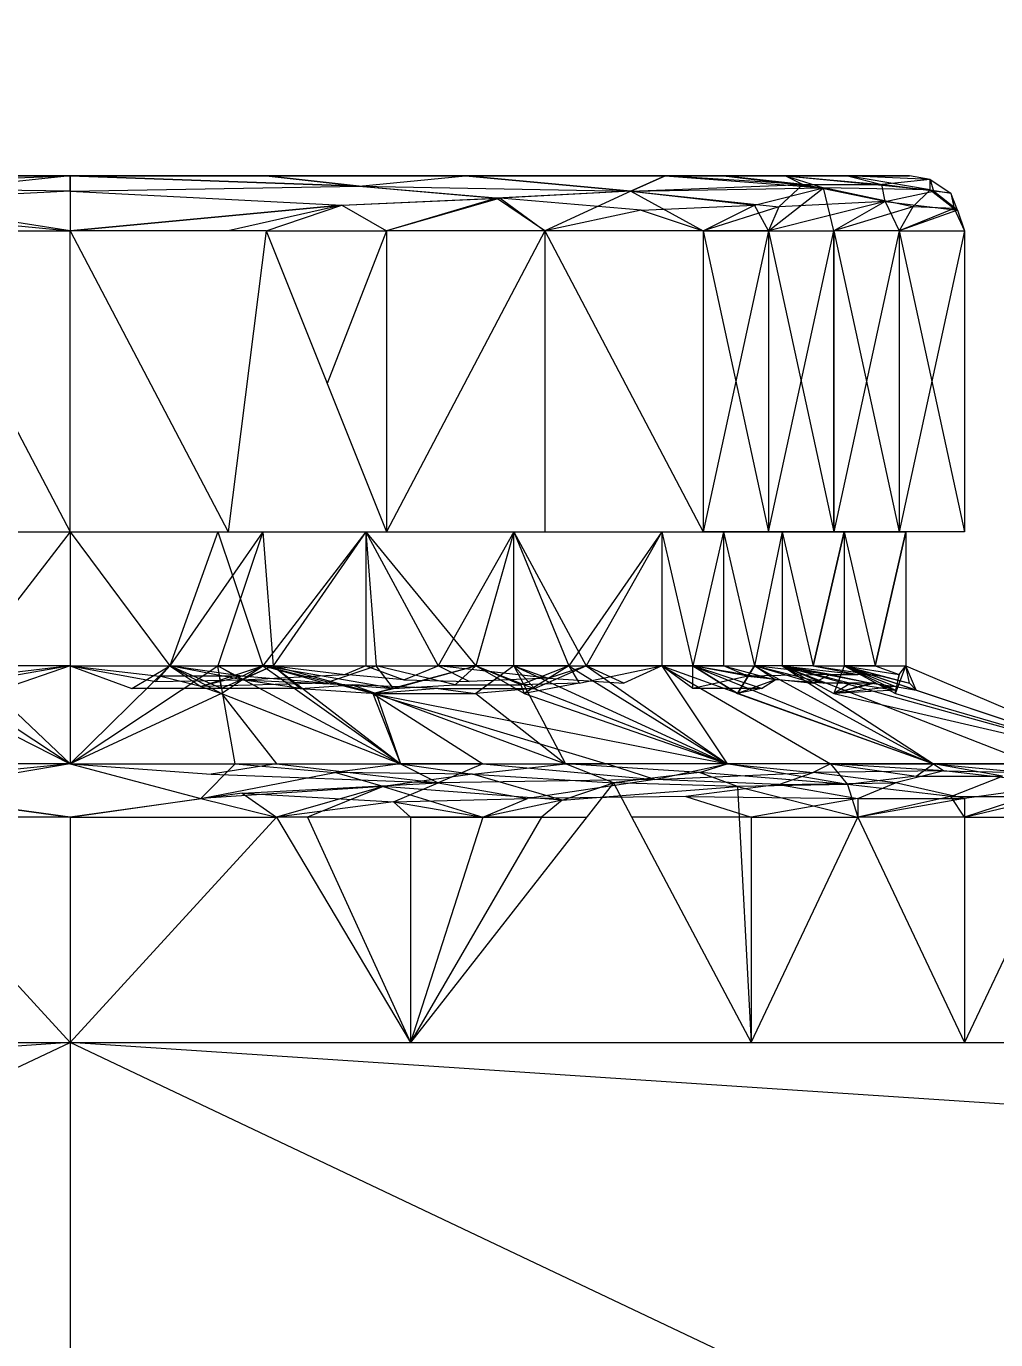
# Model space of a CAD drawing. Header units: inches. Extents: x 21753 to 28474, y -23238 to -20311.
# Drawn here: x 25503.502 to 25504.327, y -22400.384 to -22399.266 of the extents above; entities that cross this region are included whole.
import ezdxf

# ---------------------------------------------------------------- set-up
doc = ezdxf.new("R2010")
doc.units = ezdxf.units.IN
doc.header["$MEASUREMENT"] = 0
for name, color, linetype, lineweight in [('A-ANNO-DIMS', 211, 'Continuous', 9), ('A-ANNO-DIMS-192', 211, 'Continuous', 9), ('A-GENM', 13, 'Continuous', 9)]:
    doc.layers.add(name, color=color, linetype=linetype, lineweight=lineweight)
doc.styles.add('Arial_1', font='arial.ttf', dxfattribs={"height": 17.703593})
doc.dimstyles.new('Linear_-_3_32__Arial_3', dxfattribs={"dimscale": 12, "dimtxt": 18, "dimasz": 2, "dimexe": 1.5, "dimexo": 1, "dimgap": 1, "dimtad": 1, "dimrnd": 0.25, "dimzin": 1, "dimdsep": 46, "dimlunit": 4, "dimtxsty": 'Arial_1', "dimblk1": 'OBLIQUE', "dimblk2": 'OBLIQUE', "dimsah": 1, "dimcen": 0.09, "dimdle": 1.5, "dimazin": 0, "dimtfac": 1, "dimtdec": 4, "dimtix": 1, "dimtmove": 0, "dimatfit": 3, "dimfxl": 1, "dimtvp": 1, "dimtfill": 1, "dimfrac": 2, "dimtolj": 1, "dimtzin": 0, "dimarcsym": 2})

# ---------------------------------------------------------------- blocks, each defined once
blk = doc.blocks.new('Drinking_Founta_Floor Plan0')
at = {"layer": 'A-GENM'}
for p, q in [((7.2857, 30.9179), (8.0005, 30.9179)), ((7.3355, 30.9179), (8.0005, 30.9179)), ((8.0005, 30.9179), (7.3355, 30.9179)), ((8.0005, 30.9179), (7.3882, 30.9179)), ((8.0005, 30.9179), (7.3882, 30.9179)), ((7.4409, 30.9179), (8.0005, 30.9179)), ((8.0005, 30.9179), (7.4409, 30.9179)), ((7.4937, 30.9179), (8.0005, 30.9179)), ((7.4937, 30.9179), (8.0005, 30.9179)), ((7.6636, 30.9179), (8.0005, 30.9179)), ((8.0005, 30.9179), (7.6636, 30.9179)), ((7.7544, 30.9091), (8.0005, 30.9179)), ((8.0005, 30.9179), (7.7691, 30.893)), ((7.8306, 30.9179), (8.0005, 30.9179)), ((8.0005, 30.9179), (7.8306, 30.9179)), ((7.8306, 30.9179), (8.0005, 30.9179)), ((7.8306, 30.9179), (8.0005, 30.9179)), ((8.0005, 30.9179), (8.1675, 30.9179)), ((8.1675, 30.9179), (8.0005, 30.9179)), ((8.0005, 30.9179), (8.0005, 30.9047)), ((8.0005, 30.9179), (8.2466, 30.9091)), ((8.0005, 30.9047), (8.0005, 30.9179)), ((8.6099, 30.9179), (8.0005, 30.9179)), ((8.1675, 30.9179), (8.0005, 30.9179)), ((8.2466, 30.9091), (8.0005, 30.9179)), ((8.3374, 30.9179), (8.0005, 30.9179)), ((8.5073, 30.9179), (8.0005, 30.9179)), ((8.1675, 30.9179), (8.0005, 30.9179)), ((8.5571, 30.9179), (8.0005, 30.9179)), ((8.6099, 30.9179), (8.0005, 30.9179)), ((8.6626, 30.9179), (8.0005, 30.9179)), ((8.0005, 30.9179), (8.5073, 30.9179)), ((8.0005, 30.9179), (8.5571, 30.9179)), ((8.0005, 30.9179), (8.7153, 30.9179)), ((8.0005, 30.9179), (8.3374, 30.9179)), ((8.0005, 30.9179), (8.6626, 30.9179)), ((8.1675, 30.9179), (8.3374, 30.9179)), ((8.1675, 30.9179), (8.3374, 30.9179)), ((8.1675, 30.9179), (8.2466, 30.9091)), ((8.2466, 30.9091), (8.1675, 30.9179)), ((8.2466, 30.9091), (8.3374, 30.9179)), ((8.2466, 30.9091), (8.3374, 30.9179)), ((8.3374, 30.9179), (8.5073, 30.9179)), ((8.5073, 30.9179), (8.3374, 30.9179)), ((8.3374, 30.9179), (8.478, 30.9047)), ((8.478, 30.9047), (8.3374, 30.9179)), ((8.5073, 30.9179), (8.478, 30.9047)), ((8.478, 30.9047), (8.5073, 30.9179)), ((8.5073, 30.9179), (8.5571, 30.9179)), ((8.5073, 30.9179), (8.5571, 30.9179)), ((8.5073, 30.9179), (8.6421, 30.9076)), ((8.6245, 30.9105), (8.5073, 30.9179)), ((8.6099, 30.9179), (8.5571, 30.9179)), ((8.6099, 30.9179), (8.5571, 30.9179)), ((8.5571, 30.9179), (8.6421, 30.9076)), ((8.6245, 30.9105), (8.5571, 30.9179)), ((8.6099, 30.9179), (8.6626, 30.9179)), ((8.6099, 30.9179), (8.6626, 30.9179)), ((8.6099, 30.9179), (8.7329, 30.9061)), ((8.6099, 30.9179), (8.6421, 30.9076)), ((8.6099, 30.9179), (8.6245, 30.9105)), ((8.6099, 30.9179), (8.6919, 30.9105)), ((8.7329, 30.9149), (8.6626, 30.9179)), ((8.7153, 30.9179), (8.6626, 30.9179)), ((8.6626, 30.9179), (8.7153, 30.9179)), ((8.7329, 30.9061), (8.6626, 30.9179)), ((8.7329, 30.9149), (8.6626, 30.9179)), ((8.6626, 30.9179), (8.6919, 30.9105)), ((8.7329, 30.9149), (8.6919, 30.9105)), ((8.7329, 30.9149), (8.7153, 30.9179)), ((8.7329, 30.9149), (8.7505, 30.9032)), ((8.7329, 30.9061), (8.7329, 30.9149)), ((8.7329, 30.9149), (8.7359, 30.9047)), ((8.0005, 30.9047), (7.7544, 30.9091)), ((8.0005, 30.871), (7.7544, 30.9091)), ((8.0005, 30.9047), (7.7691, 30.893)), ((8.0005, 30.9047), (8.2466, 30.9091)), ((8.0005, 30.9047), (8.2466, 30.9091)), ((8.0005, 30.9047), (8.232, 30.893)), ((8.0005, 30.9047), (8.232, 30.893)), ((8.0005, 30.9047), (8.0005, 30.871)), ((8.0005, 30.9047), (8.0005, 30.871)), ((8.2466, 30.9091), (8.3638, 30.8988)), ((8.2466, 30.9091), (8.3667, 30.8988)), ((8.2466, 30.9091), (8.478, 30.9047)), ((8.2466, 30.9091), (8.478, 30.9047)), ((8.478, 30.9047), (8.3638, 30.8988)), ((8.478, 30.9047), (8.3667, 30.8988)), ((8.478, 30.9047), (8.4048, 30.871)), ((8.478, 30.9047), (8.6245, 30.9105)), ((8.478, 30.9047), (8.6421, 30.9076)), ((8.478, 30.9047), (8.5835, 30.893)), ((8.478, 30.9047), (8.604, 30.8915)), ((8.478, 30.9047), (8.5396, 30.871)), ((8.5835, 30.893), (8.6421, 30.9076)), ((8.5952, 30.871), (8.6421, 30.9076)), ((8.604, 30.8915), (8.6245, 30.9105)), ((8.6948, 30.8959), (8.6245, 30.9105)), ((8.6245, 30.9105), (8.6919, 30.9105)), ((8.7329, 30.9061), (8.6421, 30.9076)), ((8.7183, 30.8915), (8.6421, 30.9076)), ((8.6509, 30.871), (8.6421, 30.9076)), ((8.6948, 30.8959), (8.6919, 30.9105)), ((8.7359, 30.9047), (8.6919, 30.9105)), ((8.6948, 30.8959), (8.7359, 30.9047)), ((8.7329, 30.9061), (8.7183, 30.8915)), ((8.7329, 30.9061), (8.7505, 30.9032)), ((8.7329, 30.9061), (8.7534, 30.89)), ((8.7564, 30.8886), (8.7359, 30.9047)), ((8.7505, 30.9032), (8.7359, 30.9047)), ((8.7564, 30.8886), (8.7505, 30.9032)), ((8.7505, 30.9032), (8.7534, 30.89)), ((7.7691, 30.893), (8.0005, 30.871)), ((8.0005, 30.871), (8.232, 30.893)), ((8.232, 30.893), (8.0005, 30.871)), ((8.232, 30.893), (8.1353, 30.871)), ((8.1675, 30.871), (8.232, 30.893)), ((8.1675, 30.871), (8.232, 30.893)), ((8.232, 30.893), (8.3667, 30.8988)), ((8.232, 30.893), (8.3638, 30.8988)), ((8.232, 30.893), (8.27, 30.871)), ((8.232, 30.893), (8.27, 30.871)), ((8.3638, 30.8988), (8.27, 30.871)), ((8.3667, 30.8988), (8.27, 30.871)), ((8.4048, 30.871), (8.3638, 30.8988)), ((8.4868, 30.8886), (8.3667, 30.8988)), ((8.3667, 30.8988), (8.4048, 30.871)), ((8.4868, 30.8886), (8.5835, 30.893)), ((8.5396, 30.871), (8.5835, 30.893)), ((8.604, 30.8915), (8.5396, 30.871)), ((8.5952, 30.871), (8.5835, 30.893)), ((8.6948, 30.8959), (8.5952, 30.871)), ((8.604, 30.8915), (8.5952, 30.871)), ((8.6948, 30.8959), (8.604, 30.8915)), ((8.6948, 30.8959), (8.6509, 30.871)), ((8.7183, 30.8915), (8.6509, 30.871)), ((8.6948, 30.8959), (8.7564, 30.8886)), ((8.6948, 30.8959), (8.7066, 30.871)), ((8.7183, 30.8915), (8.7066, 30.871)), ((8.7534, 30.89), (8.7183, 30.8915)), ((8.4868, 30.8886), (8.4048, 30.871)), ((8.4868, 30.8886), (8.5396, 30.871)), ((8.7534, 30.89), (8.7066, 30.871)), ((8.7564, 30.8886), (8.7066, 30.871)), ((8.7564, 30.8886), (8.7534, 30.89)), ((8.7534, 30.89), (8.7622, 30.871)), ((8.7564, 30.8886), (8.7622, 30.871)), ((7.8657, 30.871), (8.0005, 30.6146)), ((7.8657, 30.871), (8.0005, 30.871)), ((8.1675, 30.871), (8.0005, 30.871)), ((8.0005, 30.6146), (8.0005, 30.871)), ((8.0005, 30.871), (8.1353, 30.6146)), ((8.1675, 30.871), (8.1353, 30.6146)), ((8.1675, 30.871), (8.27, 30.871)), ((8.1675, 30.871), (8.27, 30.871)), ((8.1675, 30.871), (8.27, 30.6146)), ((8.27, 30.871), (8.2195, 30.741)), ((8.4048, 30.871), (8.27, 30.871)), ((8.4048, 30.871), (8.27, 30.6146)), ((8.27, 30.871), (8.27, 30.6146)), ((8.5396, 30.871), (8.4048, 30.871)), ((8.4048, 30.871), (8.4048, 30.6146)), ((8.4048, 30.871), (8.5396, 30.6146)), ((8.5396, 30.871), (8.5952, 30.871)), ((8.5396, 30.871), (8.5396, 30.6146)), ((8.5952, 30.871), (8.5396, 30.871)), ((8.5952, 30.871), (8.5396, 30.6146)), ((8.5396, 30.871), (8.5952, 30.6146)), ((8.5952, 30.871), (8.5952, 30.6146)), ((8.5952, 30.871), (8.6509, 30.871)), ((8.5952, 30.871), (8.6509, 30.871)), ((8.5952, 30.871), (8.5952, 30.6146)), ((8.5952, 30.871), (8.6509, 30.6146)), ((8.5952, 30.6146), (8.6509, 30.871)), ((8.7066, 30.871), (8.6509, 30.871)), ((8.7066, 30.871), (8.6509, 30.871)), ((8.7066, 30.871), (8.6509, 30.6146)), ((8.6509, 30.871), (8.6509, 30.6146)), ((8.6509, 30.6146), (8.6509, 30.871)), ((8.6509, 30.871), (8.7066, 30.6146)), ((8.7066, 30.871), (8.7622, 30.871)), ((8.7066, 30.871), (8.7066, 30.6146)), ((8.7066, 30.871), (8.7622, 30.871)), ((8.7066, 30.871), (8.7622, 30.6146)), ((8.7066, 30.871), (8.7066, 30.6146)), ((8.7622, 30.871), (8.7066, 30.6146)), ((8.7622, 30.871), (8.7622, 30.6146)), ((7.8306, 30.6146), (8.0005, 30.6146)), ((8.0005, 30.6146), (7.9126, 30.5004)), ((8.0005, 30.6146), (7.9126, 30.5004)), ((8.0005, 30.6146), (8.1353, 30.6146)), ((8.0005, 30.6146), (8.0005, 30.5004)), ((8.0005, 30.6146), (8.0855, 30.5004)), ((8.0005, 30.6146), (8.0005, 30.5004)), ((8.0005, 30.6146), (8.0855, 30.5004)), ((8.1265, 30.6146), (8.0855, 30.5004)), ((8.1646, 30.6146), (8.0855, 30.5004)), ((8.1265, 30.6146), (8.1646, 30.5004)), ((8.1646, 30.6146), (8.1265, 30.5004)), ((8.1353, 30.6146), (8.27, 30.6146)), ((8.1646, 30.6146), (8.1734, 30.5004)), ((8.2525, 30.6146), (8.1646, 30.5004)), ((8.2525, 30.6146), (8.1734, 30.5004)), ((8.2525, 30.6146), (8.2525, 30.5004)), ((8.2525, 30.6146), (8.314, 30.5004)), ((8.2525, 30.6146), (8.2612, 30.5004)), ((8.2525, 30.6146), (8.3462, 30.5004)), ((8.27, 30.6146), (8.4048, 30.6146)), ((8.3784, 30.6146), (8.314, 30.5004)), ((8.3784, 30.6146), (8.3462, 30.5004)), ((8.3784, 30.6146), (8.4253, 30.5004)), ((8.3784, 30.5004), (8.3784, 30.6146)), ((8.3784, 30.6146), (8.44, 30.5004)), ((8.4048, 30.6146), (8.5396, 30.6146)), ((8.5044, 30.6146), (8.4253, 30.5004)), ((8.5044, 30.6146), (8.44, 30.5004)), ((8.5044, 30.6146), (8.5571, 30.6146)), ((8.5044, 30.6146), (8.5308, 30.5004)), ((8.5044, 30.6146), (8.5044, 30.5004)), ((8.5044, 30.6146), (8.5044, 30.5004)), ((8.5044, 30.6146), (8.5308, 30.5004)), ((8.5571, 30.6146), (8.5308, 30.5004)), ((8.5571, 30.6146), (8.5308, 30.5004)), ((8.5952, 30.6146), (8.5396, 30.6146)), ((8.5952, 30.6146), (8.5396, 30.6146)), ((8.6509, 30.6146), (8.5396, 30.6146)), ((8.7622, 30.6146), (8.5396, 30.6146)), ((8.7622, 30.6146), (8.5396, 30.6146)), ((8.6509, 30.6146), (8.5396, 30.6146)), ((8.7066, 30.6146), (8.5396, 30.6146)), ((8.7066, 30.6146), (8.5396, 30.6146)), ((8.607, 30.6146), (8.5571, 30.6146)), ((8.5571, 30.6146), (8.607, 30.6146)), ((8.7622, 30.6146), (8.5571, 30.6146)), ((8.7622, 30.6146), (8.5571, 30.6146)), ((8.5571, 30.6146), (8.5571, 30.5004)), ((8.5571, 30.6146), (8.5835, 30.5004)), ((8.5571, 30.6146), (8.5571, 30.5004)), ((8.5571, 30.6146), (8.5835, 30.5004)), ((8.607, 30.6146), (8.5835, 30.5004)), ((8.607, 30.6146), (8.5835, 30.5004)), ((8.5952, 30.6146), (8.6509, 30.6146)), ((8.5952, 30.6146), (8.6509, 30.6146)), ((8.607, 30.6146), (8.6597, 30.6146)), ((8.607, 30.6146), (8.6597, 30.6146)), ((8.7622, 30.6146), (8.607, 30.6146)), ((8.7622, 30.6146), (8.607, 30.6146)), ((8.607, 30.6146), (8.6333, 30.5004)), ((8.607, 30.6146), (8.607, 30.5004)), ((8.607, 30.6146), (8.6333, 30.5004)), ((8.607, 30.6146), (8.607, 30.5004)), ((8.6597, 30.6146), (8.6333, 30.5004)), ((8.6333, 30.5004), (8.6597, 30.6146)), ((8.6509, 30.6146), (8.7066, 30.6146)), ((8.6509, 30.6146), (8.7066, 30.6146)), ((8.6597, 30.6146), (8.7124, 30.6146)), ((8.7124, 30.6146), (8.6597, 30.6146)), ((8.7622, 30.6146), (8.6597, 30.6146)), ((8.7622, 30.6146), (8.6597, 30.6146)), ((8.6597, 30.6146), (8.6597, 30.5004)), ((8.6597, 30.6146), (8.6861, 30.5004)), ((8.6597, 30.6146), (8.6861, 30.5004)), ((8.6597, 30.6146), (8.6597, 30.5004)), ((8.6861, 30.5004), (8.7124, 30.6146)), ((8.7124, 30.6146), (8.6861, 30.5004)), ((8.7622, 30.6146), (8.7066, 30.6146)), ((8.7622, 30.6146), (8.7066, 30.6146)), ((8.7124, 30.6146), (8.7124, 30.5004)), ((8.7622, 30.6146), (8.7124, 30.6146)), ((7.8745, 30.5004), (8.0005, 30.4169)), ((8.0005, 30.5004), (7.9126, 30.5004)), ((8.0005, 30.5004), (7.9126, 30.5004)), ((8.0005, 30.5004), (7.9126, 30.5004)), ((7.9126, 30.5004), (8.0005, 30.4169)), ((8.0005, 30.5004), (7.9126, 30.5004)), ((7.9126, 30.5004), (8.0005, 30.4169)), ((8.0005, 30.5004), (7.9243, 30.4916)), ((8.0005, 30.5004), (7.9243, 30.4872)), ((8.0005, 30.5004), (7.9448, 30.4813)), ((8.0005, 30.5004), (8.0737, 30.4872)), ((8.0005, 30.5004), (8.0532, 30.4813)), ((8.0005, 30.5004), (8.0855, 30.5004)), ((8.0005, 30.5004), (8.0767, 30.4916)), ((8.0005, 30.5004), (8.0855, 30.5004)), ((8.0005, 30.5004), (8.0855, 30.5004)), ((8.0005, 30.5004), (8.0005, 30.4169)), ((8.0005, 30.5004), (8.0855, 30.5004)), ((8.0005, 30.5004), (8.0005, 30.4169)), ((8.0855, 30.5004), (8.0005, 30.4169)), ((8.0005, 30.4169), (8.0855, 30.5004)), ((8.0005, 30.4169), (8.1265, 30.5004)), ((8.0532, 30.4813), (8.0855, 30.5004)), ((8.0737, 30.4872), (8.0855, 30.5004)), ((8.0855, 30.5004), (8.0767, 30.4916)), ((8.0855, 30.5004), (8.1118, 30.4828)), ((8.0855, 30.5004), (8.1294, 30.4769)), ((8.0855, 30.5004), (8.1265, 30.5004)), ((8.147, 30.4916), (8.0855, 30.5004)), ((8.0855, 30.5004), (8.1646, 30.5004)), ((8.1294, 30.4813), (8.0855, 30.5004)), ((8.147, 30.4887), (8.0855, 30.5004)), ((8.0855, 30.5004), (8.1265, 30.5004)), ((8.1118, 30.4828), (8.1646, 30.5004)), ((8.1734, 30.5004), (8.1265, 30.5004)), ((8.1734, 30.5004), (8.1265, 30.5004)), ((8.1294, 30.4813), (8.1265, 30.5004)), ((8.147, 30.4887), (8.1265, 30.5004)), ((8.1411, 30.4169), (8.1265, 30.5004)), ((8.1265, 30.5004), (8.2818, 30.4169)), ((8.1734, 30.5004), (8.1294, 30.4813)), ((8.1294, 30.4769), (8.1646, 30.5004)), ((8.1734, 30.5004), (8.147, 30.4887)), ((8.147, 30.4916), (8.1646, 30.5004)), ((8.2759, 30.4813), (8.1646, 30.5004)), ((8.2173, 30.4857), (8.1646, 30.5004)), ((8.2173, 30.4857), (8.1646, 30.5004)), ((8.2583, 30.4769), (8.1646, 30.5004)), ((8.1646, 30.5004), (8.2612, 30.5004)), ((8.1646, 30.5004), (8.2818, 30.4169)), ((8.1734, 30.5004), (8.2612, 30.4769)), ((8.1734, 30.5004), (8.2525, 30.5004)), ((8.1734, 30.5004), (8.1968, 30.4813)), ((8.1734, 30.5004), (8.2349, 30.4931)), ((8.1734, 30.5004), (8.2818, 30.4169)), ((8.2173, 30.4857), (8.2612, 30.5004)), ((8.2525, 30.5004), (8.2349, 30.4931)), ((8.2525, 30.5004), (8.2847, 30.4887)), ((8.2525, 30.5004), (8.314, 30.5004)), ((8.2583, 30.4769), (8.3462, 30.5004)), ((8.2759, 30.4813), (8.2612, 30.5004)), ((8.3286, 30.4843), (8.2612, 30.5004)), ((8.2612, 30.5004), (8.3462, 30.5004)), ((8.2759, 30.4813), (8.3462, 30.5004)), ((8.2847, 30.4887), (8.314, 30.5004)), ((8.3784, 30.5004), (8.314, 30.5004)), ((8.4077, 30.4901), (8.314, 30.5004)), ((8.3403, 30.4872), (8.314, 30.5004)), ((8.3286, 30.4843), (8.3462, 30.5004)), ((8.3286, 30.4843), (8.3462, 30.5004)), ((8.3784, 30.5004), (8.3462, 30.4769)), ((8.3843, 30.4843), (8.3462, 30.5004)), ((8.3872, 30.4769), (8.3462, 30.5004)), ((8.3462, 30.5004), (8.5601, 30.4169)), ((8.4253, 30.5004), (8.3462, 30.5004)), ((8.3843, 30.4843), (8.3462, 30.5004)), ((8.3784, 30.5004), (8.44, 30.5004)), ((8.3784, 30.5004), (8.4077, 30.4901)), ((8.3784, 30.5004), (8.396, 30.4813)), ((8.3784, 30.5004), (8.44, 30.5004)), ((8.3784, 30.5004), (8.5601, 30.4169)), ((8.3784, 30.5004), (8.4224, 30.4169)), ((8.4253, 30.5004), (8.3843, 30.4843)), ((8.4253, 30.5004), (8.3872, 30.4769)), ((8.396, 30.4813), (8.44, 30.5004)), ((8.4077, 30.4901), (8.44, 30.5004)), ((8.4253, 30.5004), (8.5044, 30.5004)), ((8.4253, 30.5004), (8.5044, 30.5004)), ((8.4253, 30.5004), (8.4341, 30.4857)), ((8.4253, 30.5004), (8.5601, 30.4169)), ((8.4341, 30.4857), (8.5044, 30.5004)), ((8.5044, 30.5004), (8.44, 30.5004)), ((8.5044, 30.5004), (8.44, 30.5004)), ((8.4722, 30.4857), (8.44, 30.5004)), ((8.44, 30.5004), (8.5601, 30.4169)), ((8.5044, 30.5004), (8.4722, 30.4857)), ((8.5308, 30.4813), (8.5044, 30.5004)), ((8.5308, 30.5004), (8.5044, 30.5004)), ((8.5044, 30.5004), (8.648, 30.4169)), ((8.5044, 30.5004), (8.5308, 30.5004)), ((8.5044, 30.5004), (8.5601, 30.4169)), ((8.5044, 30.5004), (8.7359, 30.4169)), ((8.5308, 30.5004), (8.5044, 30.5004)), ((8.5044, 30.5004), (8.7359, 30.4169)), ((8.5044, 30.5004), (8.648, 30.4169)), ((8.5044, 30.5004), (8.5601, 30.4169)), ((8.5894, 30.4813), (8.5308, 30.5004)), ((8.5777, 30.4916), (8.5308, 30.5004)), ((8.6011, 30.4887), (8.5308, 30.5004)), ((8.5894, 30.4813), (8.5308, 30.5004)), ((8.5777, 30.4916), (8.5308, 30.5004)), ((8.5308, 30.5004), (8.5689, 30.4769)), ((8.5308, 30.5004), (8.7359, 30.4169)), ((8.5308, 30.4813), (8.5308, 30.5004)), ((8.5689, 30.4769), (8.5308, 30.5004)), ((8.5308, 30.5004), (8.7359, 30.4169)), ((8.5571, 30.5004), (8.5308, 30.5004)), ((8.5308, 30.4813), (8.5308, 30.5004)), ((8.5308, 30.5004), (8.5571, 30.5004)), ((8.5571, 30.5004), (8.6011, 30.4887)), ((8.5571, 30.5004), (8.5835, 30.5004)), ((8.5777, 30.4916), (8.5571, 30.5004)), ((8.5571, 30.5004), (8.5835, 30.5004)), ((8.5835, 30.5004), (8.5689, 30.4769)), ((8.5689, 30.4769), (8.5835, 30.5004)), ((8.5777, 30.4916), (8.5835, 30.5004)), ((8.5777, 30.4916), (8.5835, 30.5004)), ((8.607, 30.5004), (8.5835, 30.5004)), ((8.607, 30.5004), (8.5835, 30.5004)), ((8.607, 30.5004), (8.5835, 30.5004)), ((8.648, 30.4931), (8.5835, 30.5004)), ((8.648, 30.4931), (8.5835, 30.5004)), ((8.607, 30.5004), (8.5835, 30.5004)), ((8.6421, 30.4857), (8.5835, 30.5004)), ((8.6421, 30.4857), (8.5835, 30.5004)), ((8.6333, 30.4857), (8.5835, 30.5004)), ((8.6011, 30.4887), (8.5835, 30.5004)), ((8.6011, 30.4887), (8.5835, 30.5004)), ((8.5835, 30.5004), (8.7359, 30.4169)), ((8.5835, 30.5004), (8.7359, 30.4169)), ((8.6333, 30.5004), (8.607, 30.5004)), ((8.607, 30.5004), (8.6509, 30.4769)), ((8.607, 30.5004), (8.6655, 30.4857)), ((8.607, 30.5004), (8.6655, 30.4857)), ((8.607, 30.5004), (8.6509, 30.4769)), ((8.607, 30.5004), (8.9087, 30.4169)), ((8.648, 30.4931), (8.607, 30.5004)), ((8.607, 30.5004), (8.6509, 30.4769)), ((8.607, 30.5004), (8.9087, 30.4169)), ((8.6333, 30.5004), (8.607, 30.5004)), ((8.607, 30.5004), (8.6421, 30.4857)), ((8.607, 30.5004), (8.6421, 30.4857)), ((8.607, 30.5004), (8.8208, 30.4169)), ((8.607, 30.5004), (8.7359, 30.4169)), ((8.648, 30.4931), (8.607, 30.5004)), ((8.607, 30.5004), (8.6831, 30.4857)), ((8.607, 30.5004), (8.6714, 30.4931)), ((8.607, 30.5004), (8.7359, 30.4169)), ((8.607, 30.5004), (8.8208, 30.4169)), ((8.6333, 30.5004), (8.6597, 30.5004)), ((8.6333, 30.5004), (8.6597, 30.5004)), ((8.6333, 30.5004), (8.6919, 30.4916)), ((8.6333, 30.5004), (8.6714, 30.4931)), ((8.6597, 30.5004), (8.6509, 30.4769)), ((8.6597, 30.5004), (8.6509, 30.4769)), ((8.6597, 30.5004), (8.6509, 30.4769)), ((8.6597, 30.5004), (8.6861, 30.5004)), ((8.6597, 30.5004), (8.7036, 30.4828)), ((8.6597, 30.5004), (8.7153, 30.4857)), ((8.6861, 30.5004), (8.6597, 30.5004)), ((8.6597, 30.5004), (8.7036, 30.4769)), ((8.6597, 30.5004), (8.7212, 30.4799)), ((8.6597, 30.5004), (8.9087, 30.4169)), ((8.6597, 30.5004), (8.9087, 30.4169)), ((8.6597, 30.5004), (8.7036, 30.4769)), ((8.6597, 30.5004), (8.7066, 30.4931)), ((8.6597, 30.5004), (8.7036, 30.4799)), ((8.6597, 30.5004), (8.9087, 30.4169)), ((8.6597, 30.5004), (8.9087, 30.4169)), ((8.6597, 30.5004), (8.6919, 30.4916)), ((8.6597, 30.5004), (8.9087, 30.4169)), ((8.6597, 30.5004), (8.7036, 30.4799)), ((8.6597, 30.5004), (8.9087, 30.4169)), ((8.6861, 30.5004), (8.7124, 30.5004)), ((8.6861, 30.5004), (8.7066, 30.4931)), ((8.6861, 30.5004), (8.7124, 30.5004)), ((8.7036, 30.4769), (8.7124, 30.5004)), ((8.7066, 30.4931), (8.7124, 30.5004)), ((8.7153, 30.4857), (8.7124, 30.5004)), ((8.7124, 30.5004), (8.9087, 30.4169)), ((8.7212, 30.4799), (8.7124, 30.5004)), ((7.854, 30.4916), (8.0005, 30.4169)), ((8.0737, 30.4872), (8.147, 30.4887)), ((8.1118, 30.4828), (8.0767, 30.4916)), ((8.147, 30.4916), (8.0767, 30.4916)), ((8.147, 30.4916), (8.1118, 30.4828)), ((8.147, 30.4887), (8.2349, 30.4931)), ((8.2173, 30.4857), (8.147, 30.4916)), ((8.1968, 30.4813), (8.147, 30.4887)), ((8.147, 30.4887), (8.2407, 30.4843)), ((8.2847, 30.4887), (8.2349, 30.4931)), ((8.2847, 30.4887), (8.3403, 30.4872)), ((8.4077, 30.4901), (8.3403, 30.4872)), ((8.4077, 30.4901), (8.4722, 30.4857)), ((8.5777, 30.4916), (8.5308, 30.4813)), ((8.5777, 30.4916), (8.5689, 30.4769)), ((8.6011, 30.4887), (8.5689, 30.4769)), ((8.648, 30.4931), (8.5777, 30.4916)), ((8.5777, 30.4916), (8.6333, 30.4857)), ((8.5894, 30.4813), (8.6011, 30.4887)), ((8.6421, 30.4857), (8.6011, 30.4887)), ((8.648, 30.4931), (8.6333, 30.4857)), ((8.648, 30.4931), (8.6831, 30.4857)), ((8.648, 30.4931), (8.6714, 30.4931)), ((8.6919, 30.4916), (8.6714, 30.4931)), ((8.6919, 30.4916), (8.7153, 30.4857)), ((8.7036, 30.4769), (8.7066, 30.4931)), ((8.7066, 30.4931), (8.7036, 30.4799)), ((8.1294, 30.4813), (8.0532, 30.4813)), ((8.2173, 30.4857), (8.1118, 30.4828)), ((8.1118, 30.4828), (8.1294, 30.4769)), ((8.1968, 30.4813), (8.1294, 30.4813)), ((8.1968, 30.4813), (8.2407, 30.4843)), ((8.1968, 30.4813), (8.2612, 30.4769)), ((8.2173, 30.4857), (8.2759, 30.4813)), ((8.314, 30.4813), (8.2407, 30.4843)), ((8.2407, 30.4843), (8.2612, 30.4769)), ((8.2583, 30.4769), (8.2759, 30.4813)), ((8.314, 30.4813), (8.2612, 30.4769)), ((8.2759, 30.4813), (8.3286, 30.4843)), ((8.314, 30.4813), (8.396, 30.4813)), ((8.314, 30.4813), (8.3462, 30.4769)), ((8.3286, 30.4843), (8.3843, 30.4843)), ((8.396, 30.4813), (8.3462, 30.4769)), ((8.4341, 30.4857), (8.3843, 30.4843)), ((8.3843, 30.4843), (8.3872, 30.4769)), ((8.4341, 30.4857), (8.3872, 30.4769)), ((8.5894, 30.4813), (8.5308, 30.4813)), ((8.5894, 30.4813), (8.5689, 30.4769)), ((8.6655, 30.4857), (8.6421, 30.4857)), ((8.6861, 30.4857), (8.6509, 30.4769)), ((8.6655, 30.4857), (8.6509, 30.4769)), ((8.6655, 30.4857), (8.6509, 30.4769)), ((8.6831, 30.4857), (8.6509, 30.4769)), ((8.7036, 30.4828), (8.6509, 30.4769)), ((8.7036, 30.4799), (8.6509, 30.4769)), ((8.7036, 30.4799), (8.6509, 30.4769)), ((8.6861, 30.4857), (8.6655, 30.4857)), ((8.6655, 30.4857), (8.7036, 30.4799)), ((8.6831, 30.4857), (8.7036, 30.4828)), ((8.6861, 30.4857), (8.7036, 30.4799)), ((8.7036, 30.4828), (8.7212, 30.4799)), ((8.7036, 30.4769), (8.7036, 30.4799)), ((8.7153, 30.4857), (8.7212, 30.4799)), ((8.7212, 30.4799), (8.9087, 30.4169)), ((8.1294, 30.4769), (8.0005, 30.4169)), ((8.1294, 30.4769), (8.1763, 30.4169)), ((8.1294, 30.4769), (8.2818, 30.4169)), ((8.2583, 30.4769), (8.3521, 30.4169)), ((8.2583, 30.4769), (8.2818, 30.4169)), ((8.2583, 30.4769), (8.5601, 30.4169)), ((8.2583, 30.4769), (8.4575, 30.4169)), ((8.2612, 30.4769), (8.3462, 30.4769)), ((8.2612, 30.4769), (8.2818, 30.4169)), ((8.2612, 30.4769), (8.4224, 30.4169)), ((8.3462, 30.4769), (8.4224, 30.4169)), ((8.3872, 30.4769), (8.5601, 30.4169)), ((8.5689, 30.4769), (8.7359, 30.4169)), ((8.5689, 30.4769), (8.7359, 30.4169)), ((8.6509, 30.4769), (8.9087, 30.4169)), ((8.6509, 30.4769), (8.9087, 30.4169)), ((8.7036, 30.4769), (8.9087, 30.4169)), ((8.0005, 30.4169), (7.8247, 30.4169)), ((8.0005, 30.4169), (7.854, 30.392)), ((8.0005, 30.4169), (7.8599, 30.4169)), ((8.0005, 30.4169), (7.8687, 30.4037)), ((8.0005, 30.4169), (8.1118, 30.3876)), ((8.0005, 30.4169), (8.1206, 30.4081)), ((8.0005, 30.4169), (8.1411, 30.4169)), ((8.0005, 30.4169), (8.1763, 30.4169)), ((8.1411, 30.4169), (8.1118, 30.3876)), ((8.1763, 30.4169), (8.1206, 30.4081)), ((8.1411, 30.4169), (8.2818, 30.4169)), ((8.1411, 30.4169), (8.2261, 30.4096)), ((8.1763, 30.4169), (8.2818, 30.4169)), ((8.1763, 30.4169), (8.314, 30.4008)), ((8.2818, 30.4169), (8.2261, 30.4096)), ((8.2818, 30.4169), (8.3433, 30.4081)), ((8.2818, 30.4169), (8.4224, 30.4169)), ((8.3521, 30.4169), (8.2818, 30.4169)), ((8.2818, 30.4169), (8.314, 30.4008)), ((8.3521, 30.4169), (8.314, 30.4008)), ((8.3433, 30.4081), (8.4224, 30.4169)), ((8.3521, 30.4169), (8.4986, 30.4037)), ((8.3521, 30.4169), (8.4575, 30.4169)), ((8.5366, 30.4096), (8.4224, 30.4169)), ((8.5601, 30.4169), (8.4224, 30.4169)), ((8.4634, 30.4008), (8.4224, 30.4169)), ((8.4986, 30.4037), (8.4575, 30.4169)), ((8.5601, 30.4169), (8.4575, 30.4169)), ((8.4986, 30.4037), (8.5601, 30.4169)), ((8.5366, 30.4096), (8.5601, 30.4169)), ((8.648, 30.4169), (8.5601, 30.4169)), ((8.648, 30.4169), (8.5601, 30.4169)), ((8.5601, 30.4169), (8.6333, 30.4096)), ((8.6626, 30.3993), (8.5601, 30.4169)), ((8.648, 30.4169), (8.6333, 30.4096)), ((8.7446, 30.411), (8.6333, 30.4096)), ((8.648, 30.4169), (8.7212, 30.4066)), ((8.648, 30.4169), (8.6626, 30.3993)), ((8.648, 30.4169), (8.7359, 30.4169)), ((8.7359, 30.4169), (8.648, 30.4169)), ((8.7446, 30.411), (8.648, 30.4169)), ((8.7446, 30.411), (8.7036, 30.4008)), ((8.7212, 30.4066), (8.7359, 30.4169)), ((8.7359, 30.4169), (8.8208, 30.4169)), ((8.7359, 30.4169), (8.7446, 30.411)), ((8.7359, 30.4169), (8.815, 30.4096)), ((8.8208, 30.4169), (8.7359, 30.4169)), ((8.7945, 30.4066), (8.7359, 30.4169)), ((8.8472, 30.3993), (8.7446, 30.411)), ((8.7446, 30.411), (8.815, 30.4096)), ((8.1118, 30.3876), (8.2261, 30.4096)), ((8.1206, 30.4081), (8.314, 30.4008)), ((8.147, 30.392), (8.314, 30.4008)), ((8.3433, 30.4081), (8.2261, 30.4096)), ((8.2671, 30.3978), (8.2261, 30.4096)), ((8.3433, 30.4081), (8.2671, 30.3978)), ((8.2759, 30.3847), (8.314, 30.4008)), ((8.4634, 30.4008), (8.2905, 30.1796)), ((8.4986, 30.4037), (8.314, 30.4008)), ((8.314, 30.4008), (8.3902, 30.3876)), ((8.4195, 30.3861), (8.3433, 30.4081)), ((8.3433, 30.4081), (8.4634, 30.4008)), ((8.4986, 30.4037), (8.3902, 30.3876)), ((8.4195, 30.3861), (8.4634, 30.4008)), ((8.4195, 30.3861), (8.4634, 30.4008)), ((8.5366, 30.4096), (8.4634, 30.4008)), ((8.5689, 30.3978), (8.4634, 30.4008)), ((8.5689, 30.3978), (8.4634, 30.4008)), ((8.4634, 30.4008), (8.5806, 30.1796)), ((8.4986, 30.4037), (8.6333, 30.4096)), ((8.604, 30.3993), (8.4986, 30.4037)), ((8.604, 30.3993), (8.5249, 30.3891)), ((8.6626, 30.3993), (8.5366, 30.4096)), ((8.5689, 30.3978), (8.5366, 30.4096)), ((8.6626, 30.3993), (8.5689, 30.3978)), ((8.604, 30.3993), (8.6333, 30.4096)), ((8.604, 30.3993), (8.7036, 30.4008)), ((8.604, 30.3993), (8.6714, 30.3876)), ((8.7036, 30.4008), (8.6333, 30.4096)), ((8.7212, 30.4066), (8.6626, 30.3993)), ((8.7505, 30.3891), (8.6626, 30.3993)), ((8.6626, 30.3993), (8.6714, 30.3715)), ((8.6714, 30.3876), (8.7036, 30.4008)), ((8.7622, 30.3876), (8.7036, 30.4008)), ((8.7212, 30.4066), (8.7945, 30.4066)), ((8.7505, 30.3891), (8.7945, 30.4066)), ((8.8472, 30.3993), (8.7622, 30.3876)), ((8.8472, 30.3993), (8.7622, 30.3715)), ((8.0005, 30.3715), (7.854, 30.392)), ((8.147, 30.392), (8.0005, 30.3715)), ((8.2671, 30.3978), (8.1118, 30.3876)), ((8.147, 30.392), (8.2759, 30.3847)), ((8.147, 30.392), (8.1763, 30.3715)), ((8.2671, 30.3978), (8.1763, 30.3715)), ((8.2671, 30.3978), (8.2027, 30.3715)), ((8.4195, 30.3861), (8.2671, 30.3978)), ((8.2671, 30.3978), (8.3521, 30.3715)), ((8.5249, 30.3891), (8.3902, 30.3876)), ((8.4195, 30.3861), (8.5689, 30.3978)), ((8.5249, 30.3891), (8.6714, 30.3876)), ((8.5249, 30.3891), (8.5806, 30.3715)), ((8.5689, 30.3978), (8.5806, 30.1796)), ((8.5689, 30.3978), (8.6714, 30.3715)), ((8.7505, 30.3891), (8.6714, 30.3715)), ((8.7622, 30.3715), (8.7505, 30.3891)), ((8.7505, 30.3891), (8.8355, 30.3891)), ((8.7622, 30.3715), (8.8355, 30.3891)), ((7.8862, 30.3876), (8.0005, 30.3715)), ((8.0005, 30.3715), (8.1118, 30.3876)), ((8.1118, 30.3876), (8.1763, 30.3715)), ((8.2759, 30.3847), (8.1763, 30.3715)), ((8.2759, 30.3847), (8.3902, 30.3876)), ((8.2759, 30.3847), (8.2905, 30.3715)), ((8.2759, 30.3847), (8.3521, 30.3715)), ((8.3521, 30.3715), (8.3902, 30.3876)), ((8.4195, 30.3861), (8.3521, 30.3715)), ((8.4195, 30.3861), (8.4019, 30.3715)), ((8.6714, 30.3876), (8.5806, 30.3715)), ((8.6714, 30.3876), (8.7622, 30.3876)), ((8.6714, 30.3876), (8.6714, 30.3715)), ((8.7622, 30.3876), (8.6714, 30.3715)), ((8.7622, 30.3876), (8.7622, 30.3715)), ((8.0005, 30.3715), (7.8247, 30.3715)), ((8.0005, 30.1796), (7.8247, 30.3715)), ((8.0005, 30.3715), (8.0005, 30.1796)), ((8.0005, 30.3715), (8.1763, 30.3715)), ((8.0005, 30.1796), (8.1763, 30.3715)), ((8.1763, 30.3715), (8.2905, 30.1796)), ((8.2905, 30.3715), (8.1763, 30.3715)), ((8.2027, 30.3715), (8.2905, 30.1796)), ((8.3521, 30.3715), (8.2027, 30.3715)), ((8.2905, 30.3715), (8.3521, 30.3715)), ((8.2905, 30.3715), (8.2905, 30.1796)), ((8.3521, 30.3715), (8.2905, 30.1796)), ((8.4019, 30.3715), (8.2905, 30.1796)), ((8.3521, 30.3715), (8.2905, 30.1796)), ((8.3521, 30.3715), (8.4405, 30.3715)), ((8.4019, 30.3715), (8.3521, 30.3715)), ((8.5806, 30.3715), (8.4789, 30.3715)), ((8.5806, 30.3715), (8.5806, 30.1796)), ((8.5806, 30.3715), (8.6714, 30.3715)), ((8.5806, 30.1796), (8.6714, 30.3715)), ((8.7622, 30.3715), (8.6714, 30.3715)), ((8.7622, 30.3715), (8.6714, 30.3715)), ((8.6714, 30.3715), (8.7622, 30.1796)), ((8.7622, 30.3715), (8.853, 30.3715)), ((8.7622, 30.3715), (8.7622, 30.1796)), ((8.7622, 30.3715), (8.7833, 30.3715)), ((8.7622, 30.3715), (8.7622, 30.1796)), ((8.853, 30.3715), (8.7622, 30.1796)), ((8.0005, 30.1796), (4.605, 29.9555)), ((6.2954, 29.3725), (8.0005, 30.1796)), ((7.7105, 30.1796), (8.0005, 30.1796)), ((11.396, 29.9555), (8.0005, 30.1796)), ((8.0005, 30.1796), (8.2905, 30.1796)), ((9.7027, 29.3725), (8.0005, 30.1796)), ((8.0005, 30.1796), (8.0005, 29.4296)), ((8.2905, 30.1796), (8.5806, 30.1796)), ((8.5806, 30.1796), (8.7622, 30.1796)), ((8.7622, 30.1796), (8.9409, 30.1796))]:
    blk.add_line(p, q, dxfattribs=at)
blk = doc.blocks.new('Locker Rooms_Ryan_ifc-1-First Floor Plan')
at = {"lineweight": 9}
blk.add_blockref('Drinking_Founta_Floor Plan0', (25495.5386, -22430.3109), dxfattribs=at)
blk = doc.blocks.new('DIMBLOCK18-First Floor Plan')
at = {"layer": 'A-ANNO-DIMS-192'}
for p, q in [((25849.6402, -22592.4122), (25849.6402, -22281.777)), ((25511.8902, -22298.6251), (25511.8902, -22317.777)), ((25511.8902, -22299.777), (25511.8902, -22298.6251)), ((25511.8902, -22299.777), (25849.6402, -22299.777)), ((25849.6402, -22299.777), (25849.6402, -22592.4122))]:
    blk.add_line(p, q, dxfattribs=at)
at = {"layer": 'A-ANNO-DIMS-192', "lineweight": 50}
for p, q in [((25511.8902, -22299.777), (25523.8902, -22287.777)), ((25849.6402, -22299.777), (25861.6402, -22287.777)), ((25511.8902, -22299.777), (25499.8902, -22311.777)), ((25849.6402, -22299.777), (25837.6402, -22311.777))]:
    blk.add_line(p, q, dxfattribs=at)
at = {"layer": 'A-ANNO-DIMS-192', "color": 0, "insert": (25622.0575, -22264.8119), "char_height": 17.703593, "width": 140.898462, "attachment_point": 1, "line_spacing_factor": 0.938532, "style": 'Arial_1', "bg_fill": 3, "box_fill_scale": 1.25, "bg_fill_color": 0, "bg_fill_transparency": 0}
blk.add_mtext('28\' - 1 3/4"', dxfattribs=at)
blk = doc.blocks.new('_Oblique')
at = {"color": 0, "linetype": 'ByBlock', "lineweight": -2}
blk.add_line((-0.5, -0.5), (0.5, 0.5), dxfattribs=at)

msp = doc.modelspace()

# ---------------------------------------------------------------- dimensions: what is measured, and where the dimension line sits
at = {"layer": 'A-ANNO-DIMS'}
dim = msp.add_linear_dim(base=(25849.6402, -22299.777), p1=(25511.8902, -22310.6251), p2=(25849.6402, -22604.4122), dimstyle='Linear_-_3_32__Arial_3', override={"dimpost": '<>', "dimfxl": 447.644825}, dxfattribs=at)
dim.commit()
dim.dimension.update_dxf_attribs({"geometry": 'DIMBLOCK18-First Floor Plan', "text_midpoint": (25680.7652, -22278.6173)})

# ---------------------------------------------------------------- next in the draw order: block references
at = {"lineweight": 5}
msp.add_blockref('Locker Rooms_Ryan_ifc-1-First Floor Plan', (0, 0), dxfattribs=at)

doc.saveas('drawing.dxf')
